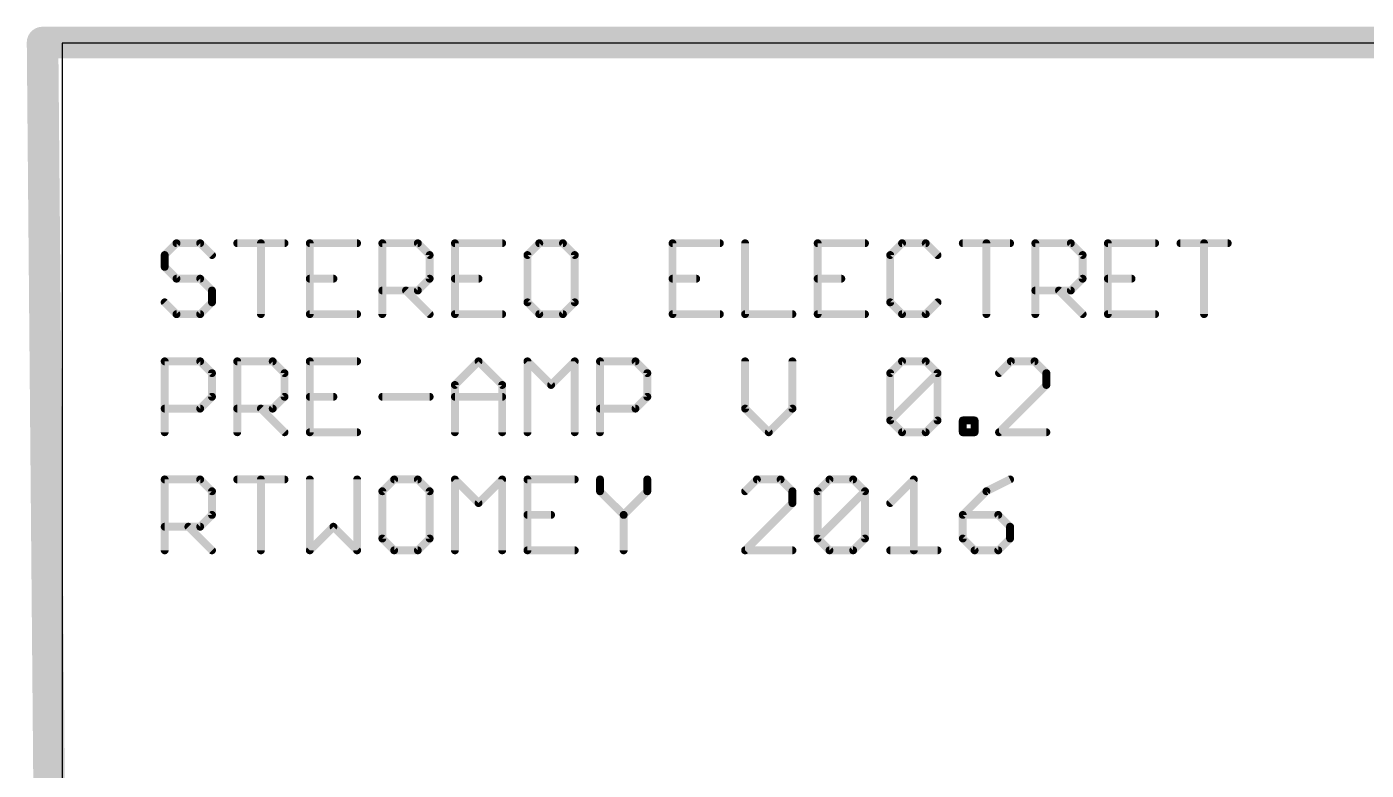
# Model space of a CAD drawing. Extents: x -0.5 to 48.5, y -14.8 to 29.2.
# Drawn here: x -0.46 to 16.81, y 19.57 to 29.16 of the extents above; entities that cross this region are included whole.
import ezdxf

# ---------------------------------------------------------------- set-up
doc = ezdxf.new("R2010")
doc.units = 0
for name, color, linetype in [('1', 22, 'CONTINUOUS'), ('20', 7, 'CONTINUOUS'), ('27', 253, 'CONTINUOUS')]:
    doc.layers.add(name, color=color, linetype=linetype)

msp = doc.modelspace()

# ---------------------------------------------------------------- linework, layer by layer
at = {"layer": '1', "const_width": 0.4064}
for points in [[(-0.254, 28.956), (48.26, 28.956)], [(0, 0), (-0.254, 28.956)]]:
    msp.add_lwpolyline(points, dxfattribs=at)
at = {"layer": '1', "const_width": 0.2032}
for points in [[(-0.254, 29.0576, 1), (-0.254, 28.8544)], [(-0.1524, 28.9569, 1), (-0.3556, 28.9551)]]:
    msp.add_lwpolyline(points, format="xyb", dxfattribs=at)
at = {"layer": '20'}
for p, q in [((0, 28.946), (0, 0)), ((48.26, 28.946), (0, 28.946))]:
    msp.add_line(p, q, dxfattribs=at)
at = {"layer": '27', "const_width": 0.1016}
for points in [[(1.4733, 26.366), (1.3208, 26.2135)], [(1.3208, 26.2135), (1.3208, 26.0609)], [(1.7784, 26.366), (1.4733, 26.366)], [(1.9309, 26.2135), (1.7784, 26.366)], [(2.2563, 26.366), (2.8664, 26.366)], [(2.5614, 25.4508), (2.5614, 26.366)], [(3.802, 26.366), (3.1918, 26.366)], [(3.1918, 26.366), (3.1918, 25.4508)], [(4.1274, 25.4508), (4.1274, 26.366)], [(4.1274, 26.366), (4.5849, 26.366)], [(4.5849, 26.366), (4.7375, 26.2135)], [(4.7375, 26.2135), (4.7375, 25.9084)], [(5.673, 26.366), (5.0629, 26.366)], [(5.0629, 26.366), (5.0629, 25.4508)], [(6.1509, 26.366), (5.9984, 26.2135)], [(5.9984, 26.2135), (5.9984, 25.6033)], [(6.456, 26.366), (6.1509, 26.366)], [(6.6085, 26.2135), (6.456, 26.366)], [(6.6085, 25.6033), (6.6085, 26.2135)], [(8.4795, 26.366), (7.8694, 26.366)], [(7.8694, 26.366), (7.8694, 25.4508)], [(8.8049, 26.366), (8.8049, 25.4508)], [(10.3506, 26.366), (9.7405, 26.366)], [(9.7405, 26.366), (9.7405, 25.4508)], [(10.8285, 26.366), (10.676, 26.2135)], [(10.676, 26.2135), (10.676, 25.6033)], [(11.1336, 26.366), (10.8285, 26.366)], [(11.2861, 26.2135), (11.1336, 26.366)], [(11.6115, 26.366), (12.2216, 26.366)], [(11.9166, 25.4508), (11.9166, 26.366)], [(12.547, 25.4508), (12.547, 26.366)], [(12.547, 26.366), (13.0046, 26.366)], [(13.0046, 26.366), (13.1571, 26.2135)], [(13.1571, 26.2135), (13.1571, 25.9084)], [(14.0927, 26.366), (13.4825, 26.366)], [(13.4825, 26.366), (13.4825, 25.4508)], [(14.4181, 26.366), (15.0282, 26.366)], [(14.7231, 25.4508), (14.7231, 26.366)], [(1.3208, 26.0609), (1.4733, 25.9084)], [(1.4733, 25.9084), (1.7784, 25.9084)], [(1.7784, 25.9084), (1.9309, 25.7559)], [(3.1918, 25.9084), (3.4969, 25.9084)], [(4.7375, 25.9084), (4.5849, 25.7559)], [(5.0629, 25.9084), (5.3679, 25.9084)], [(7.8694, 25.9084), (8.1745, 25.9084)], [(9.7405, 25.9084), (10.0455, 25.9084)], [(13.1571, 25.9084), (13.0046, 25.7559)], [(13.4825, 25.9084), (13.7876, 25.9084)], [(1.9309, 25.7559), (1.9309, 25.6033)], [(4.5849, 25.7559), (4.1274, 25.7559)], [(4.4324, 25.7559), (4.7375, 25.4508)], [(13.0046, 25.7559), (12.547, 25.7559)], [(12.8521, 25.7559), (13.1571, 25.4508)], [(1.4733, 25.4508), (1.3208, 25.6033)], [(1.9309, 25.6033), (1.7784, 25.4508)], [(5.9984, 25.6033), (6.1509, 25.4508)], [(6.456, 25.4508), (6.6085, 25.6033)], [(10.676, 25.6033), (10.8285, 25.4508)], [(11.1336, 25.4508), (11.2861, 25.6033)], [(1.7784, 25.4508), (1.4733, 25.4508)], [(3.1918, 25.4508), (3.802, 25.4508)], [(5.0629, 25.4508), (5.673, 25.4508)], [(6.1509, 25.4508), (6.456, 25.4508)], [(7.8694, 25.4508), (8.4795, 25.4508)], [(8.8049, 25.4508), (9.4151, 25.4508)], [(9.7405, 25.4508), (10.3506, 25.4508)], [(10.8285, 25.4508), (11.1336, 25.4508)], [(13.4825, 25.4508), (14.0927, 25.4508)], [(1.3208, 23.9268), (1.3208, 24.842)], [(1.3208, 24.842), (1.7784, 24.842)], [(1.7784, 24.842), (1.9309, 24.6895)], [(2.2563, 23.9268), (2.2563, 24.842)], [(2.2563, 24.842), (2.7139, 24.842)], [(2.7139, 24.842), (2.8664, 24.6895)], [(3.802, 24.842), (3.1918, 24.842)], [(3.1918, 24.842), (3.1918, 23.9268)], [(5.0629, 24.5369), (5.3679, 24.842)], [(5.3679, 24.842), (5.673, 24.5369)], [(5.9984, 23.9268), (5.9984, 24.842)], [(5.9984, 24.842), (6.3035, 24.5369)], [(6.3035, 24.5369), (6.6085, 24.842)], [(6.6085, 24.842), (6.6085, 23.9268)], [(6.9339, 23.9268), (6.9339, 24.842)], [(6.9339, 24.842), (7.3915, 24.842)], [(7.3915, 24.842), (7.544, 24.6895)], [(8.8049, 24.842), (8.8049, 24.2319)], [(9.4151, 24.2319), (9.4151, 24.842)], [(10.676, 24.6895), (10.8285, 24.842)], [(10.8285, 24.842), (11.1336, 24.842)], [(11.1336, 24.842), (11.2861, 24.6895)], [(12.2318, 24.842), (12.0793, 24.6895)], [(12.5369, 24.842), (12.2318, 24.842)], [(12.6894, 24.6895), (12.5369, 24.842)], [(1.9309, 24.6895), (1.9309, 24.3844)], [(2.8664, 24.6895), (2.8664, 24.3844)], [(7.544, 24.6895), (7.544, 24.3844)], [(10.676, 24.0793), (10.676, 24.6895)], [(10.676, 24.0793), (11.2861, 24.6895)], [(11.2861, 24.6895), (11.2861, 24.0793)], [(12.6894, 24.5369), (12.6894, 24.6895)], [(5.0629, 23.9268), (5.0629, 24.5369)], [(5.673, 24.5369), (5.673, 23.9268)], [(12.0793, 23.9268), (12.6894, 24.5369)], [(1.9309, 24.3844), (1.7784, 24.2319)], [(2.8664, 24.3844), (2.7139, 24.2319)], [(3.1918, 24.3844), (3.4969, 24.3844)], [(4.1274, 24.3844), (4.7375, 24.3844)], [(5.0629, 24.3844), (5.673, 24.3844)], [(7.544, 24.3844), (7.3915, 24.2319)], [(1.7784, 24.2319), (1.3208, 24.2319)], [(2.7139, 24.2319), (2.2563, 24.2319)], [(2.5614, 24.2319), (2.8664, 23.9268)], [(7.3915, 24.2319), (6.9339, 24.2319)], [(8.8049, 24.2319), (9.11, 23.9268)], [(9.11, 23.9268), (9.4151, 24.2319)], [(10.8285, 23.9268), (10.676, 24.0793)], [(11.2861, 24.0793), (11.1336, 23.9268)], [(11.6115, 23.9268), (11.6115, 24.0793)], [(11.6115, 24.0793), (11.764, 24.0793)], [(11.764, 24.0793), (11.764, 23.9268)], [(3.1918, 23.9268), (3.802, 23.9268)], [(11.1336, 23.9268), (10.8285, 23.9268)], [(11.764, 23.9268), (11.6115, 23.9268)], [(12.6894, 23.9268), (12.0793, 23.9268)], [(1.3208, 22.4028), (1.3208, 23.318)], [(1.3208, 23.318), (1.7784, 23.318)], [(1.7784, 23.318), (1.9309, 23.1654)], [(2.2563, 23.318), (2.8664, 23.318)], [(2.5614, 22.4028), (2.5614, 23.318)], [(3.1918, 23.318), (3.1918, 22.4028)], [(3.802, 22.4028), (3.802, 23.318)], [(4.2799, 23.318), (4.1274, 23.1654)], [(4.5849, 23.318), (4.2799, 23.318)], [(4.7375, 23.1654), (4.5849, 23.318)], [(5.0629, 22.4028), (5.0629, 23.318)], [(5.0629, 23.318), (5.3679, 23.0129)], [(5.3679, 23.0129), (5.673, 23.318)], [(5.673, 23.318), (5.673, 22.4028)], [(6.6085, 23.318), (5.9984, 23.318)], [(5.9984, 23.318), (5.9984, 22.4028)], [(6.9339, 23.318), (6.9339, 23.1654)], [(7.544, 23.1654), (7.544, 23.318)], [(8.9575, 23.318), (8.8049, 23.1654)], [(9.2625, 23.318), (8.9575, 23.318)], [(9.4151, 23.1654), (9.2625, 23.318)], [(9.7405, 23.1654), (9.893, 23.318)], [(9.893, 23.318), (10.1981, 23.318)], [(10.1981, 23.318), (10.3506, 23.1654)], [(10.676, 23.0129), (10.981, 23.318)], [(10.981, 23.318), (10.981, 22.4028)], [(12.2216, 23.318), (11.9166, 23.1654)], [(1.9309, 23.1654), (1.9309, 22.8604)], [(4.1274, 23.1654), (4.1274, 22.5553)], [(4.7375, 22.5553), (4.7375, 23.1654)], [(6.9339, 23.1654), (7.239, 22.8604)], [(7.239, 22.8604), (7.544, 23.1654)], [(9.4151, 23.0129), (9.4151, 23.1654)], [(9.7405, 22.5553), (9.7405, 23.1654)], [(9.7405, 22.5553), (10.3506, 23.1654)], [(10.3506, 23.1654), (10.3506, 22.5553)], [(11.9166, 23.1654), (11.6115, 22.8604)], [(8.8049, 22.4028), (9.4151, 23.0129)], [(1.9309, 22.8604), (1.7784, 22.7079)], [(5.9984, 22.8604), (6.3035, 22.8604)], [(7.239, 22.8604), (7.239, 22.4028)], [(11.6115, 22.8604), (11.6115, 22.5553)], [(12.0691, 22.8604), (11.6115, 22.8604)], [(12.2216, 22.7079), (12.0691, 22.8604)], [(1.7784, 22.7079), (1.3208, 22.7079)], [(1.6259, 22.7079), (1.9309, 22.4028)], [(3.1918, 22.4028), (3.4969, 22.7079)], [(3.4969, 22.7079), (3.802, 22.4028)], [(12.2216, 22.5553), (12.2216, 22.7079)], [(4.1274, 22.5553), (4.2799, 22.4028)], [(4.2799, 22.4028), (4.5849, 22.4028)], [(4.5849, 22.4028), (4.7375, 22.5553)], [(5.9984, 22.4028), (6.6085, 22.4028)], [(9.4151, 22.4028), (8.8049, 22.4028)], [(9.893, 22.4028), (9.7405, 22.5553)], [(10.1981, 22.4028), (9.893, 22.4028)], [(10.3506, 22.5553), (10.1981, 22.4028)], [(10.676, 22.4028), (11.2861, 22.4028)], [(11.6115, 22.5553), (11.764, 22.4028)], [(11.764, 22.4028), (12.0691, 22.4028)], [(12.0691, 22.4028), (12.2216, 22.5553)]]:
    msp.add_lwpolyline(points, dxfattribs=at)
at = {"layer": '27', "const_width": 0.0508}
for points in [[(1.3462, 26.2135, 1), (1.2954, 26.2135)], [(1.3028, 26.2314, 1), (1.3388, 26.1955)], [(1.4733, 26.3914, 1), (1.4733, 26.3406)], [(1.4913, 26.348, 1), (1.4554, 26.3839)], [(1.7964, 26.3839, 1), (1.7604, 26.348)], [(1.7784, 26.3406, 1), (1.7784, 26.3914)], [(1.913, 26.1955, 1), (1.9489, 26.2314)], [(2.2563, 26.3914, 1), (2.2563, 26.3406)], [(2.5868, 26.366, 1), (2.536, 26.366)], [(2.8664, 26.3406, 1), (2.8664, 26.3914)], [(3.1918, 26.3914, 1), (3.1918, 26.3406)], [(3.2172, 26.366, 1), (3.1664, 26.366)], [(3.802, 26.3406, 1), (3.802, 26.3914)], [(4.1528, 26.366, 1), (4.102, 26.366)], [(4.1274, 26.3914, 1), (4.1274, 26.3406)], [(4.6029, 26.3839, 1), (4.567, 26.348)], [(4.5849, 26.3406, 1), (4.5849, 26.3914)], [(4.7629, 26.2135, 1), (4.7121, 26.2135)], [(4.7195, 26.1955, 1), (4.7554, 26.2314)], [(5.0629, 26.3914, 1), (5.0629, 26.3406)], [(5.0883, 26.366, 1), (5.0375, 26.366)], [(5.673, 26.3406, 1), (5.673, 26.3914)], [(6.0238, 26.2135, 1), (5.973, 26.2135)], [(5.9804, 26.2314, 1), (6.0164, 26.1955)], [(6.1509, 26.3914, 1), (6.1509, 26.3406)], [(6.1689, 26.348, 1), (6.133, 26.3839)], [(6.4739, 26.3839, 1), (6.438, 26.348)], [(6.456, 26.3406, 1), (6.456, 26.3914)], [(6.6339, 26.2135, 1), (6.5831, 26.2135)], [(6.5906, 26.1955, 1), (6.6265, 26.2314)], [(7.8694, 26.3914, 1), (7.8694, 26.3406)], [(7.8948, 26.366, 1), (7.844, 26.366)], [(8.4795, 26.3406, 1), (8.4795, 26.3914)], [(8.8303, 26.366, 1), (8.7796, 26.366)], [(9.7405, 26.3914, 1), (9.7405, 26.3406)], [(9.7659, 26.366, 1), (9.7151, 26.366)], [(10.3506, 26.3406, 1), (10.3506, 26.3914)], [(10.7014, 26.2135, 1), (10.6506, 26.2135)], [(10.658, 26.2314, 1), (10.6939, 26.1955)], [(10.8285, 26.3914, 1), (10.8285, 26.3406)], [(10.8465, 26.348, 1), (10.8106, 26.3839)], [(11.1515, 26.3839, 1), (11.1156, 26.348)], [(11.1336, 26.3406, 1), (11.1336, 26.3914)], [(11.2681, 26.1955, 1), (11.3041, 26.2314)], [(11.6115, 26.3914, 1), (11.6115, 26.3406)], [(11.942, 26.366, 1), (11.8912, 26.366)], [(12.2216, 26.3406, 1), (12.2216, 26.3914)], [(12.5724, 26.366, 1), (12.5216, 26.366)], [(12.547, 26.3914, 1), (12.547, 26.3406)], [(13.0226, 26.3839, 1), (12.9867, 26.348)], [(13.0046, 26.3406, 1), (13.0046, 26.3914)], [(13.1825, 26.2135, 1), (13.1317, 26.2135)], [(13.1392, 26.1955, 1), (13.1751, 26.2314)], [(13.4825, 26.3914, 1), (13.4825, 26.3406)], [(13.5079, 26.366, 1), (13.4571, 26.366)], [(14.0927, 26.3406, 1), (14.0927, 26.3914)], [(14.4181, 26.3914, 1), (14.4181, 26.3406)], [(14.7485, 26.366, 1), (14.6977, 26.366)], [(15.0282, 26.3406, 1), (15.0282, 26.3914)], [(1.3388, 26.0789, 1), (1.3028, 26.043)], [(1.2954, 26.0609, 1), (1.3462, 26.0609)], [(1.4733, 25.9338, 1), (1.4733, 25.883)], [(1.4554, 25.8904, 1), (1.4913, 25.9264)], [(1.7964, 25.9264, 1), (1.7604, 25.8904)], [(1.7784, 25.883, 1), (1.7784, 25.9338)], [(3.1918, 25.9338, 1), (3.1918, 25.883)], [(3.4969, 25.883, 1), (3.4969, 25.9338)], [(4.7121, 25.9084, 1), (4.7629, 25.9084)], [(4.7554, 25.8904, 1), (4.7195, 25.9264)], [(5.0629, 25.9338, 1), (5.0629, 25.883)], [(5.3679, 25.883, 1), (5.3679, 25.9338)], [(7.8694, 25.9338, 1), (7.8694, 25.883)], [(8.1745, 25.883, 1), (8.1745, 25.9338)], [(9.7405, 25.9338, 1), (9.7405, 25.883)], [(10.0455, 25.883, 1), (10.0455, 25.9338)], [(13.1317, 25.9084, 1), (13.1825, 25.9084)], [(13.1751, 25.8904, 1), (13.1392, 25.9264)], [(13.4825, 25.9338, 1), (13.4825, 25.883)], [(13.7876, 25.883, 1), (13.7876, 25.9338)], [(1.9563, 25.7559, 1), (1.9055, 25.7559)], [(1.913, 25.7379, 1), (1.9489, 25.7738)], [(4.1274, 25.7813, 1), (4.1274, 25.7305)], [(4.4504, 25.7738, 1), (4.4145, 25.7379)], [(4.567, 25.7738, 1), (4.6029, 25.7379)], [(4.5849, 25.7305, 1), (4.5849, 25.7813)], [(12.547, 25.7813, 1), (12.547, 25.7305)], [(12.87, 25.7738, 1), (12.8341, 25.7379)], [(12.9867, 25.7738, 1), (13.0226, 25.7379)], [(13.0046, 25.7305, 1), (13.0046, 25.7813)], [(1.3388, 25.6213, 1), (1.3028, 25.5854)], [(1.9055, 25.6033, 1), (1.9563, 25.6033)], [(1.9489, 25.5854, 1), (1.913, 25.6213)], [(6.0164, 25.6213, 1), (5.9804, 25.5854)], [(5.973, 25.6033, 1), (6.0238, 25.6033)], [(6.5831, 25.6033, 1), (6.6339, 25.6033)], [(6.6265, 25.5854, 1), (6.5906, 25.6213)], [(10.6939, 25.6213, 1), (10.658, 25.5854)], [(10.6506, 25.6033, 1), (10.7014, 25.6033)], [(11.3041, 25.5854, 1), (11.2681, 25.6213)], [(1.4733, 25.4762, 1), (1.4733, 25.4254)], [(1.4554, 25.4328, 1), (1.4913, 25.4688)], [(1.7604, 25.4688, 1), (1.7964, 25.4328)], [(1.7784, 25.4254, 1), (1.7784, 25.4762)], [(2.536, 25.4508, 1), (2.5868, 25.4508)], [(3.1918, 25.4762, 1), (3.1918, 25.4254)], [(3.1664, 25.4508, 1), (3.2172, 25.4508)], [(3.802, 25.4254, 1), (3.802, 25.4762)], [(4.102, 25.4508, 1), (4.1528, 25.4508)], [(4.7195, 25.4328, 1), (4.7554, 25.4688)], [(5.0629, 25.4762, 1), (5.0629, 25.4254)], [(5.0375, 25.4508, 1), (5.0883, 25.4508)], [(5.673, 25.4254, 1), (5.673, 25.4762)], [(6.1509, 25.4762, 1), (6.1509, 25.4254)], [(6.133, 25.4328, 1), (6.1689, 25.4688)], [(6.438, 25.4688, 1), (6.4739, 25.4328)], [(6.456, 25.4254, 1), (6.456, 25.4762)], [(7.8694, 25.4762, 1), (7.8694, 25.4254)], [(7.844, 25.4508, 1), (7.8948, 25.4508)], [(8.4795, 25.4254, 1), (8.4795, 25.4762)], [(8.8049, 25.4762, 1), (8.8049, 25.4254)], [(8.7796, 25.4508, 1), (8.8303, 25.4508)], [(9.4151, 25.4254, 1), (9.4151, 25.4762)], [(9.7405, 25.4762, 1), (9.7405, 25.4254)], [(9.7151, 25.4508, 1), (9.7659, 25.4508)], [(10.3506, 25.4254, 1), (10.3506, 25.4762)], [(10.8285, 25.4762, 1), (10.8285, 25.4254)], [(10.8106, 25.4328, 1), (10.8465, 25.4688)], [(11.1156, 25.4688, 1), (11.1515, 25.4328)], [(11.1336, 25.4254, 1), (11.1336, 25.4762)], [(11.8912, 25.4508, 1), (11.942, 25.4508)], [(12.5216, 25.4508, 1), (12.5724, 25.4508)], [(13.1392, 25.4328, 1), (13.1751, 25.4688)], [(13.4825, 25.4762, 1), (13.4825, 25.4254)], [(13.4571, 25.4508, 1), (13.5079, 25.4508)], [(14.0927, 25.4254, 1), (14.0927, 25.4762)], [(14.6977, 25.4508, 1), (14.7485, 25.4508)], [(1.3462, 24.842, 1), (1.2954, 24.842)], [(1.3208, 24.8674, 1), (1.3208, 24.8166)], [(1.7964, 24.8599, 1), (1.7604, 24.824)], [(1.7784, 24.8166, 1), (1.7784, 24.8674)], [(2.2817, 24.842, 1), (2.2309, 24.842)], [(2.2563, 24.8674, 1), (2.2563, 24.8166)], [(2.7319, 24.8599, 1), (2.6959, 24.824)], [(2.7139, 24.8166, 1), (2.7139, 24.8674)], [(3.1918, 24.8674, 1), (3.1918, 24.8166)], [(3.2172, 24.842, 1), (3.1664, 24.842)], [(3.802, 24.8166, 1), (3.802, 24.8674)], [(5.3859, 24.8599, 1), (5.35, 24.824)], [(5.3859, 24.824, 1), (5.35, 24.8599)], [(6.0238, 24.842, 1), (5.973, 24.842)], [(6.0164, 24.8599, 1), (5.9804, 24.824)], [(6.6339, 24.842, 1), (6.5831, 24.842)], [(6.6265, 24.824, 1), (6.5906, 24.8599)], [(6.9593, 24.842, 1), (6.9085, 24.842)], [(6.9339, 24.8674, 1), (6.9339, 24.8166)], [(7.4095, 24.8599, 1), (7.3735, 24.824)], [(7.3915, 24.8166, 1), (7.3915, 24.8674)], [(8.8303, 24.842, 1), (8.7796, 24.842)], [(9.4405, 24.842, 1), (9.3897, 24.842)], [(10.8285, 24.8674, 1), (10.8285, 24.8166)], [(10.8465, 24.824, 1), (10.8106, 24.8599)], [(11.1515, 24.8599, 1), (11.1156, 24.824)], [(11.1336, 24.8166, 1), (11.1336, 24.8674)], [(12.2318, 24.8674, 1), (12.2318, 24.8166)], [(12.2498, 24.824, 1), (12.2138, 24.8599)], [(12.5548, 24.8599, 1), (12.5189, 24.824)], [(12.5369, 24.8166, 1), (12.5369, 24.8674)], [(1.9563, 24.6895, 1), (1.9055, 24.6895)], [(1.913, 24.6715, 1), (1.9489, 24.7074)], [(2.8918, 24.6895, 1), (2.841, 24.6895)], [(2.8485, 24.6715, 1), (2.8844, 24.7074)], [(7.5694, 24.6895, 1), (7.5186, 24.6895)], [(7.5261, 24.6715, 1), (7.562, 24.7074)], [(10.7014, 24.6895, 1), (10.6506, 24.6895)], [(10.658, 24.7074, 1), (10.6939, 24.6715)], [(11.3115, 24.6895, 1), (11.2607, 24.6895)], [(11.3041, 24.6715, 1), (11.2681, 24.7074)], [(11.2681, 24.6715, 1), (11.3041, 24.7074)], [(12.0613, 24.7074, 1), (12.0972, 24.6715)], [(12.7148, 24.6895, 1), (12.664, 24.6895)], [(12.6714, 24.6715, 1), (12.7073, 24.7074)], [(5.0883, 24.5369, 1), (5.0375, 24.5369)], [(5.0449, 24.5549, 1), (5.0808, 24.519)], [(5.6984, 24.5369, 1), (5.6476, 24.5369)], [(5.655, 24.519, 1), (5.691, 24.5549)], [(6.2855, 24.5549, 1), (6.3214, 24.519)], [(6.2855, 24.519, 1), (6.3214, 24.5549)], [(12.664, 24.5369, 1), (12.7148, 24.5369)], [(12.7073, 24.519, 1), (12.6714, 24.5549)], [(1.9055, 24.3844, 1), (1.9563, 24.3844)], [(1.9489, 24.3664, 1), (1.913, 24.4024)], [(2.841, 24.3844, 1), (2.8918, 24.3844)], [(2.8844, 24.3664, 1), (2.8485, 24.4024)], [(3.1918, 24.4098, 1), (3.1918, 24.359)], [(3.4969, 24.359, 1), (3.4969, 24.4098)], [(4.1274, 24.4098, 1), (4.1274, 24.359)], [(4.7375, 24.359, 1), (4.7375, 24.4098)], [(5.0629, 24.4098, 1), (5.0629, 24.359)], [(5.673, 24.359, 1), (5.673, 24.4098)], [(7.5186, 24.3844, 1), (7.5694, 24.3844)], [(7.562, 24.3664, 1), (7.5261, 24.4024)], [(1.3208, 24.2573, 1), (1.3208, 24.2065)], [(1.7604, 24.2498, 1), (1.7964, 24.2139)], [(1.7784, 24.2065, 1), (1.7784, 24.2573)], [(2.2563, 24.2573, 1), (2.2563, 24.2065)], [(2.5793, 24.2498, 1), (2.5434, 24.2139)], [(2.6959, 24.2498, 1), (2.7319, 24.2139)], [(2.7139, 24.2065, 1), (2.7139, 24.2573)], [(6.9339, 24.2573, 1), (6.9339, 24.2065)], [(7.3735, 24.2498, 1), (7.4095, 24.2139)], [(7.3915, 24.2065, 1), (7.3915, 24.2573)], [(8.8229, 24.2498, 1), (8.787, 24.2139)], [(8.7796, 24.2319, 1), (8.8303, 24.2319)], [(9.3897, 24.2319, 1), (9.4405, 24.2319)], [(9.433, 24.2139, 1), (9.3971, 24.2498)], [(10.6939, 24.0973, 1), (10.658, 24.0614)], [(10.658, 24.0973, 1), (10.6939, 24.0614)], [(10.6506, 24.0793, 1), (10.7014, 24.0793)], [(11.2607, 24.0793, 1), (11.3115, 24.0793)], [(11.3041, 24.0614, 1), (11.2681, 24.0973)], [(11.6369, 24.0793, 1), (11.5861, 24.0793)], [(11.6115, 24.1047, 1), (11.6115, 24.0539)], [(11.7894, 24.0793, 1), (11.7386, 24.0793)], [(11.764, 24.0539, 1), (11.764, 24.1047)], [(1.2954, 23.9268, 1), (1.3462, 23.9268)], [(2.2309, 23.9268, 1), (2.2817, 23.9268)], [(2.8485, 23.9088, 1), (2.8844, 23.9448)], [(3.1918, 23.9522, 1), (3.1918, 23.9014)], [(3.1664, 23.9268, 1), (3.2172, 23.9268)], [(3.802, 23.9014, 1), (3.802, 23.9522)], [(5.0375, 23.9268, 1), (5.0883, 23.9268)], [(5.6476, 23.9268, 1), (5.6984, 23.9268)], [(5.973, 23.9268, 1), (6.0238, 23.9268)], [(6.5831, 23.9268, 1), (6.6339, 23.9268)], [(6.9085, 23.9268, 1), (6.9593, 23.9268)], [(9.092, 23.9448, 1), (9.128, 23.9088)], [(9.092, 23.9088, 1), (9.128, 23.9448)], [(10.8285, 23.9522, 1), (10.8285, 23.9014)], [(10.8106, 23.9088, 1), (10.8465, 23.9448)], [(11.1156, 23.9448, 1), (11.1515, 23.9088)], [(11.1336, 23.9014, 1), (11.1336, 23.9522)], [(11.6115, 23.9522, 1), (11.6115, 23.9014)], [(11.5861, 23.9268, 1), (11.6369, 23.9268)], [(11.7386, 23.9268, 1), (11.7894, 23.9268)], [(11.764, 23.9014, 1), (11.764, 23.9522)], [(12.0613, 23.9448, 1), (12.0972, 23.9088)], [(12.0793, 23.9522, 1), (12.0793, 23.9014)], [(12.6894, 23.9014, 1), (12.6894, 23.9522)], [(1.3462, 23.318, 1), (1.2954, 23.318)], [(1.3208, 23.3434, 1), (1.3208, 23.2926)], [(1.7964, 23.3359, 1), (1.7604, 23.3)], [(1.7784, 23.2926, 1), (1.7784, 23.3434)], [(2.2563, 23.3434, 1), (2.2563, 23.2926)], [(2.5868, 23.318, 1), (2.536, 23.318)], [(2.8664, 23.2926, 1), (2.8664, 23.3434)], [(3.2172, 23.318, 1), (3.1664, 23.318)], [(3.8274, 23.318, 1), (3.7766, 23.318)], [(4.2799, 23.3434, 1), (4.2799, 23.2926)], [(4.2978, 23.3, 1), (4.2619, 23.3359)], [(4.6029, 23.3359, 1), (4.567, 23.3)], [(4.5849, 23.2926, 1), (4.5849, 23.3434)], [(5.0883, 23.318, 1), (5.0375, 23.318)], [(5.0808, 23.3359, 1), (5.0449, 23.3)], [(5.6984, 23.318, 1), (5.6476, 23.318)], [(5.691, 23.3, 1), (5.655, 23.3359)], [(5.9984, 23.3434, 1), (5.9984, 23.2926)], [(6.0238, 23.318, 1), (5.973, 23.318)], [(6.6085, 23.2926, 1), (6.6085, 23.3434)], [(6.9593, 23.318, 1), (6.9085, 23.318)], [(7.5694, 23.318, 1), (7.5186, 23.318)], [(8.9575, 23.3434, 1), (8.9575, 23.2926)], [(8.9754, 23.3, 1), (8.9395, 23.3359)], [(9.2805, 23.3359, 1), (9.2446, 23.3)], [(9.2625, 23.2926, 1), (9.2625, 23.3434)], [(9.893, 23.3434, 1), (9.893, 23.2926)], [(9.911, 23.3, 1), (9.875, 23.3359)], [(10.216, 23.3359, 1), (10.1801, 23.3)], [(10.1981, 23.2926, 1), (10.1981, 23.3434)], [(11.0064, 23.318, 1), (10.9556, 23.318)], [(10.999, 23.3, 1), (10.9631, 23.3359)], [(12.233, 23.2953, 1), (12.2103, 23.3407)], [(1.9563, 23.1654, 1), (1.9055, 23.1654)], [(1.913, 23.1475, 1), (1.9489, 23.1834)], [(4.1528, 23.1654, 1), (4.102, 23.1654)], [(4.1094, 23.1834, 1), (4.1453, 23.1475)], [(4.7629, 23.1654, 1), (4.7121, 23.1654)], [(4.7195, 23.1475, 1), (4.7554, 23.1834)], [(6.9085, 23.1654, 1), (6.9593, 23.1654)], [(6.9519, 23.1834, 1), (6.916, 23.1475)], [(7.5186, 23.1654, 1), (7.5694, 23.1654)], [(7.562, 23.1475, 1), (7.5261, 23.1834)], [(8.787, 23.1834, 1), (8.8229, 23.1475)], [(9.4405, 23.1654, 1), (9.3897, 23.1654)], [(9.3971, 23.1475, 1), (9.433, 23.1834)], [(9.7659, 23.1654, 1), (9.7151, 23.1654)], [(9.7225, 23.1834, 1), (9.7584, 23.1475)], [(10.376, 23.1654, 1), (10.3252, 23.1654)], [(10.3685, 23.1475, 1), (10.3326, 23.1834)], [(10.3326, 23.1475, 1), (10.3685, 23.1834)], [(11.9052, 23.1882, 1), (11.9279, 23.1427)], [(11.9345, 23.1475, 1), (11.8986, 23.1834)], [(5.35, 23.0309, 1), (5.3859, 22.995)], [(5.35, 22.995, 1), (5.3859, 23.0309)], [(9.3897, 23.0129, 1), (9.4405, 23.0129)], [(9.433, 22.995, 1), (9.3971, 23.0309)], [(10.658, 23.0309, 1), (10.6939, 22.995)], [(1.9055, 22.8604, 1), (1.9563, 22.8604)], [(1.9489, 22.8424, 1), (1.913, 22.8784)], [(5.9984, 22.8858, 1), (5.9984, 22.835)], [(6.3035, 22.835, 1), (6.3035, 22.8858)], [(7.221, 22.8784, 1), (7.2569, 22.8424)], [(7.2644, 22.8604, 1), (7.2136, 22.8604)], [(7.221, 22.8424, 1), (7.2569, 22.8784)], [(11.5935, 22.8784, 1), (11.6295, 22.8424)], [(11.6369, 22.8604, 1), (11.5861, 22.8604)], [(11.6115, 22.8858, 1), (11.6115, 22.835)], [(12.0871, 22.8784, 1), (12.0511, 22.8424)], [(12.0691, 22.835, 1), (12.0691, 22.8858)], [(1.3208, 22.7333, 1), (1.3208, 22.6825)], [(1.6438, 22.7258, 1), (1.6079, 22.6899)], [(1.7604, 22.7258, 1), (1.7964, 22.6899)], [(1.7784, 22.6825, 1), (1.7784, 22.7333)], [(3.5149, 22.7258, 1), (3.4789, 22.6899)], [(3.5149, 22.6899, 1), (3.4789, 22.7258)], [(12.247, 22.7079, 1), (12.1962, 22.7079)], [(12.2037, 22.6899, 1), (12.2396, 22.7258)], [(4.1453, 22.5733, 1), (4.1094, 22.5374)], [(4.102, 22.5553, 1), (4.1528, 22.5553)], [(4.2799, 22.4282, 1), (4.2799, 22.3774)], [(4.5849, 22.3774, 1), (4.5849, 22.4282)], [(4.7121, 22.5553, 1), (4.7629, 22.5553)], [(4.7554, 22.5374, 1), (4.7195, 22.5733)], [(5.9984, 22.4282, 1), (5.9984, 22.3774)], [(6.6085, 22.3774, 1), (6.6085, 22.4282)], [(8.8049, 22.4282, 1), (8.8049, 22.3774)], [(9.4151, 22.3774, 1), (9.4151, 22.4282)], [(9.7584, 22.5733, 1), (9.7225, 22.5374)], [(9.7225, 22.5733, 1), (9.7584, 22.5374)], [(9.7151, 22.5553, 1), (9.7659, 22.5553)], [(9.893, 22.4282, 1), (9.893, 22.3774)], [(10.1981, 22.3774, 1), (10.1981, 22.4282)], [(10.3252, 22.5553, 1), (10.376, 22.5553)], [(10.3685, 22.5374, 1), (10.3326, 22.5733)], [(10.676, 22.4282, 1), (10.676, 22.3774)], [(11.2861, 22.3774, 1), (11.2861, 22.4282)], [(11.6295, 22.5733, 1), (11.5935, 22.5374)], [(11.5861, 22.5553, 1), (11.6369, 22.5553)], [(11.764, 22.4282, 1), (11.764, 22.3774)], [(12.0691, 22.3774, 1), (12.0691, 22.4282)], [(12.1962, 22.5553, 1), (12.247, 22.5553)], [(12.2396, 22.5374, 1), (12.2037, 22.5733)], [(1.2954, 22.4028, 1), (1.3462, 22.4028)], [(1.913, 22.3848, 1), (1.9489, 22.4208)], [(2.536, 22.4028, 1), (2.5868, 22.4028)], [(3.1739, 22.4208, 1), (3.2098, 22.3848)], [(3.1664, 22.4028, 1), (3.2172, 22.4028)], [(3.7766, 22.4028, 1), (3.8274, 22.4028)], [(3.784, 22.3848, 1), (3.8199, 22.4208)], [(4.2619, 22.3848, 1), (4.2978, 22.4208)], [(4.567, 22.4208, 1), (4.6029, 22.3848)], [(5.0375, 22.4028, 1), (5.0883, 22.4028)], [(5.6476, 22.4028, 1), (5.6984, 22.4028)], [(5.973, 22.4028, 1), (6.0238, 22.4028)], [(7.2136, 22.4028, 1), (7.2644, 22.4028)], [(8.787, 22.4208, 1), (8.8229, 22.3848)], [(9.875, 22.3848, 1), (9.911, 22.4208)], [(10.1801, 22.4208, 1), (10.216, 22.3848)], [(10.9556, 22.4028, 1), (11.0064, 22.4028)], [(11.7461, 22.3848, 1), (11.782, 22.4208)], [(12.0511, 22.4208, 1), (12.0871, 22.3848)]]:
    msp.add_lwpolyline(points, format="xyb", dxfattribs=at)

doc.saveas('drawing.dxf')
